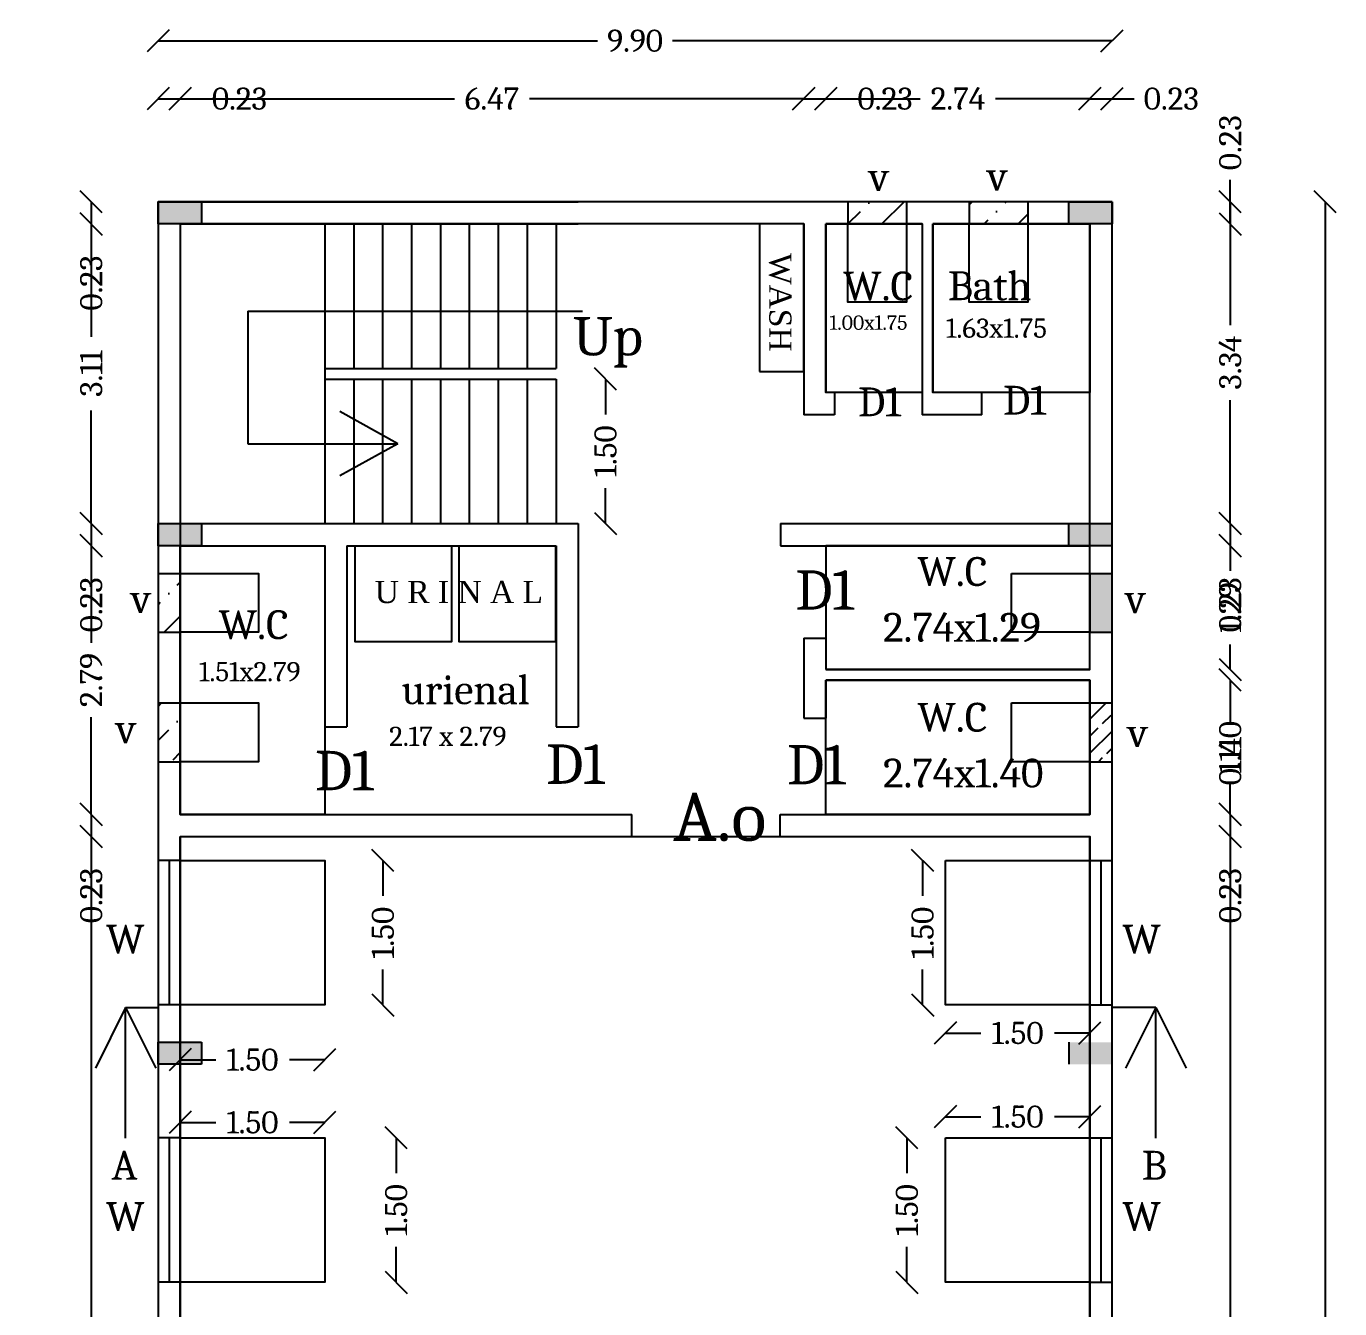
# Model space of a CAD drawing. Header units: metres. Extents: x 54 to 230, y 9 to 104.
# Drawn here: x 103.3 to 116.93, y 55.53 to 68.85 of the extents above; entities that cross this region are included whole.
import ezdxf

# ---------------------------------------------------------------- set-up
doc = ezdxf.new("R2010")
doc.units = ezdxf.units.M
doc.header["$MEASUREMENT"] = 0
for name, color, linetype in [('BLK_1_FLR_1_ROOM_2_LIGHT_VENTILATION_10', 2, 'Continuous'), ('BLK_1_FLR_1_ROOM_2_LIGHT_VENTILATION_19', 2, 'Continuous'), ('BLK_1_FLR_1_ROOM_2_LIGHT_VENTILATION_20', 2, 'Continuous'), ('BLK_1_FLR_1_ROOM_2_LIGHT_VENTILATION_9', 2, 'Continuous'), ('BLK_1_FLR_2_ EXIT_WIDTH_ STAIR', 7, 'Continuous'), ('BLK_1_FLR_2_BATH', 3, 'Continuous'), ('BLK_1_FLR_2_BLT_UP_AREA', 18, 'Continuous'), ('BLK_1_FLR_2_REGULAR_ROOM', 7, 'Continuous'), ('BLK_1_FLR_2_URINAL', 235, 'Continuous'), ('BLK_1_FLR_2_WASH', 55, 'Continuous'), ('BLK_1_FLR_2_WATER_CLOSET', 1, 'Continuous'), ('TOILET_VENTILATION', 6, 'Continuous')]:
    doc.layers.add(name, color=color, linetype=linetype)
doc.styles.add('ANAND', font='times.ttf')
doc.styles.get("Standard").update_dxf_attribs({"font": 'Cambria.ttf'})
doc.dimstyles.get("Standard").update_dxf_attribs({"dimtxt": 0.23, "dimasz": 0.23, "dimexe": 0.18, "dimexo": 0.0625, "dimgap": 0.09, "dimtad": 0, "dimzin": 0, "dimdsep": 46, "dimtxsty": 'Standard', "dimblk": 'OBLIQUE', "dimcen": 0.09, "dimse1": 1, "dimse2": 1, "dimadec": 0, "dimazin": 0, "dimtfac": 1, "dimtofl": 0, "dimtmove": 0, "dimatfit": 3, "dimldrblk": 'OBLIQUE', "dimfxl": 0, "dimtolj": 1, "dimtzin": 0, "dimarcsym": 0})
pattern_1 = [(45, (16.27238, -3e-14), (-0.1767767, 0.1767767), []), (45, (16.44916, -3e-14), (-0.1767767, 0.1767767), [0.125, -0.0625])]

# ---------------------------------------------------------------- blocks, each defined once
blk = doc.blocks.new('_Oblique')
at = {"color": 0, "linetype": 'ByBlock', "lineweight": -2}
blk.add_line((-0.5, -0.5), (0.5, 0.5), dxfattribs=at)
blk = doc.blocks.new('*D189')
at = {"color": 0, "lineweight": -2, "ltscale": 0.25}
for p, q in [((104.671, 68.095), (104.901, 68.095)), ((104.901, 68.095), (105.131, 68.095))]:
    blk.add_line(p, q, dxfattribs=at)
at = {"color": 0, "lineweight": -2, "ltscale": 0.25, "xscale": 0.23, "yscale": 0.23, "zscale": 0.23, "rotation": 180}
blk.add_blockref('_Oblique', (104.671, 68.095), dxfattribs=at)
at = {"color": 0, "lineweight": -2, "ltscale": 0.25, "xscale": 0.23, "yscale": 0.23, "zscale": 0.23}
blk.add_blockref('_Oblique', (104.901, 68.095), dxfattribs=at)
at = {"color": 0, "lineweight": 25, "ltscale": 0.25, "insert": (105.515, 68.095), "char_height": 0.23, "attachment_point": 5}
blk.add_mtext('\\A1;0.23', dxfattribs=at)
blk = doc.blocks.new('*D190')
at = {"color": 0, "lineweight": -2, "ltscale": 0.25}
for p, q in [((104.901, 68.095), (107.748, 68.095)), ((111.371, 68.095), (108.525, 68.095))]:
    blk.add_line(p, q, dxfattribs=at)
at = {"color": 0, "lineweight": -2, "ltscale": 0.25, "xscale": 0.23, "yscale": 0.23, "zscale": 0.23, "rotation": 180}
blk.add_blockref('_Oblique', (104.901, 68.095), dxfattribs=at)
at = {"color": 0, "lineweight": -2, "ltscale": 0.25, "xscale": 0.23, "yscale": 0.23, "zscale": 0.23}
blk.add_blockref('_Oblique', (111.371, 68.095), dxfattribs=at)
at = {"color": 0, "lineweight": 25, "ltscale": 0.25, "insert": (108.136, 68.095), "char_height": 0.23, "attachment_point": 5}
blk.add_mtext('\\A1;6.47', dxfattribs=at)
blk = doc.blocks.new('*D191')
at = {"color": 0, "lineweight": -2, "ltscale": 0.25}
for p, q in [((111.371, 68.095), (111.601, 68.095)), ((111.601, 68.095), (111.831, 68.095))]:
    blk.add_line(p, q, dxfattribs=at)
at = {"color": 0, "lineweight": -2, "ltscale": 0.25, "xscale": 0.23, "yscale": 0.23, "zscale": 0.23, "rotation": 180}
blk.add_blockref('_Oblique', (111.371, 68.095), dxfattribs=at)
at = {"color": 0, "lineweight": -2, "ltscale": 0.25, "xscale": 0.23, "yscale": 0.23, "zscale": 0.23}
blk.add_blockref('_Oblique', (111.601, 68.095), dxfattribs=at)
at = {"color": 0, "lineweight": 25, "ltscale": 0.25, "insert": (112.215, 68.095), "char_height": 0.23, "attachment_point": 5}
blk.add_mtext('\\A1;0.23', dxfattribs=at)
blk = doc.blocks.new('*D192')
at = {"color": 0, "lineweight": -2, "ltscale": 0.25}
for p, q in [((111.601, 68.095), (112.58, 68.095)), ((114.341, 68.095), (113.362, 68.095))]:
    blk.add_line(p, q, dxfattribs=at)
at = {"color": 0, "lineweight": -2, "ltscale": 0.25, "xscale": 0.23, "yscale": 0.23, "zscale": 0.23, "rotation": 180}
blk.add_blockref('_Oblique', (111.601, 68.095), dxfattribs=at)
at = {"color": 0, "lineweight": -2, "ltscale": 0.25, "xscale": 0.23, "yscale": 0.23, "zscale": 0.23}
blk.add_blockref('_Oblique', (114.341, 68.095), dxfattribs=at)
at = {"color": 0, "lineweight": 25, "ltscale": 0.25, "insert": (112.971, 68.095), "char_height": 0.23, "attachment_point": 5}
blk.add_mtext('\\A1;2.74', dxfattribs=at)
blk = doc.blocks.new('*D193')
at = {"color": 0, "lineweight": -2, "ltscale": 0.25}
for p, q in [((114.341, 68.095), (114.571, 68.095)), ((114.571, 68.095), (114.801, 68.095))]:
    blk.add_line(p, q, dxfattribs=at)
at = {"color": 0, "lineweight": -2, "ltscale": 0.25, "xscale": 0.23, "yscale": 0.23, "zscale": 0.23, "rotation": 180}
blk.add_blockref('_Oblique', (114.341, 68.095), dxfattribs=at)
at = {"color": 0, "lineweight": -2, "ltscale": 0.25, "xscale": 0.23, "yscale": 0.23, "zscale": 0.23}
blk.add_blockref('_Oblique', (114.571, 68.095), dxfattribs=at)
at = {"color": 0, "lineweight": 25, "ltscale": 0.25, "insert": (115.185, 68.095), "char_height": 0.23, "attachment_point": 5}
blk.add_mtext('\\A1;0.23', dxfattribs=at)
blk = doc.blocks.new('*D194')
at = {"color": 0, "lineweight": -2, "ltscale": 0.25}
for p, q in [((104.671, 68.696), (109.232, 68.696)), ((114.571, 68.696), (110.011, 68.696))]:
    blk.add_line(p, q, dxfattribs=at)
at = {"color": 0, "lineweight": -2, "ltscale": 0.25, "xscale": 0.23, "yscale": 0.23, "zscale": 0.23, "rotation": 180}
blk.add_blockref('_Oblique', (104.671, 68.696), dxfattribs=at)
at = {"color": 0, "lineweight": -2, "ltscale": 0.25, "xscale": 0.23, "yscale": 0.23, "zscale": 0.23}
blk.add_blockref('_Oblique', (114.571, 68.696), dxfattribs=at)
at = {"color": 0, "lineweight": 25, "ltscale": 0.25, "insert": (109.621, 68.696), "char_height": 0.23, "attachment_point": 5}
blk.add_mtext('\\A1;9.90', dxfattribs=at)
blk = doc.blocks.new('*D18')
at = {"color": 0, "lineweight": -2, "ltscale": 0.25}
for p, q in [((103.977, 67.024), (103.977, 66.794)), ((103.977, 66.794), (103.977, 66.564))]:
    blk.add_line(p, q, dxfattribs=at)
at = {"color": 0, "lineweight": -2, "ltscale": 0.25, "xscale": 0.23, "yscale": 0.23, "zscale": 0.23}
for p, rotation in [((103.977, 67.024), 90), ((103.977, 66.794), 270)]:
    blk.add_blockref('_Oblique', p, dxfattribs=dict(at, rotation=rotation))
at = {"color": 0, "lineweight": 25, "ltscale": 0.25, "insert": (103.977, 66.18), "char_height": 0.23, "attachment_point": 5, "rotation": 90}
blk.add_mtext('\\A1;0.23', dxfattribs=at)
blk = doc.blocks.new('*D195')
at = {"color": 0, "lineweight": -2, "ltscale": 0.25}
for p, q in [((103.977, 66.794), (103.977, 65.622)), ((103.977, 63.684), (103.977, 64.856))]:
    blk.add_line(p, q, dxfattribs=at)
at = {"color": 0, "lineweight": -2, "ltscale": 0.25, "xscale": 0.23, "yscale": 0.23, "zscale": 0.23}
for p, rotation in [((103.977, 66.794), 90), ((103.977, 63.684), 270)]:
    blk.add_blockref('_Oblique', p, dxfattribs=dict(at, rotation=rotation))
at = {"color": 0, "lineweight": 25, "ltscale": 0.25, "insert": (103.977, 65.239), "char_height": 0.23, "attachment_point": 5, "rotation": 90}
blk.add_mtext('\\A1;3.11', dxfattribs=at)
blk = doc.blocks.new('*D196')
at = {"color": 0, "lineweight": -2, "ltscale": 0.25}
for p, q in [((103.977, 63.684), (103.977, 63.454)), ((103.977, 63.454), (103.977, 63.224))]:
    blk.add_line(p, q, dxfattribs=at)
at = {"color": 0, "lineweight": -2, "ltscale": 0.25, "xscale": 0.23, "yscale": 0.23, "zscale": 0.23}
for p, rotation in [((103.977, 63.684), 90), ((103.977, 63.454), 270)]:
    blk.add_blockref('_Oblique', p, dxfattribs=dict(at, rotation=rotation))
at = {"color": 0, "lineweight": 25, "ltscale": 0.25, "insert": (103.977, 62.84), "char_height": 0.23, "attachment_point": 5, "rotation": 90}
blk.add_mtext('\\A1;0.23', dxfattribs=at)
blk = doc.blocks.new('*D197')
at = {"color": 0, "lineweight": -2, "ltscale": 0.25}
for p, q in [((103.977, 63.454), (103.977, 62.446)), ((103.977, 60.664), (103.977, 61.672))]:
    blk.add_line(p, q, dxfattribs=at)
at = {"color": 0, "lineweight": -2, "ltscale": 0.25, "xscale": 0.23, "yscale": 0.23, "zscale": 0.23}
for p, rotation in [((103.977, 63.454), 90), ((103.977, 60.664), 270)]:
    blk.add_blockref('_Oblique', p, dxfattribs=dict(at, rotation=rotation))
at = {"color": 0, "lineweight": 25, "ltscale": 0.25, "insert": (103.977, 62.059), "char_height": 0.23, "attachment_point": 5, "rotation": 90}
blk.add_mtext('\\A1;2.79', dxfattribs=at)
blk = doc.blocks.new('*D198')
at = {"color": 0, "lineweight": -2, "ltscale": 0.25}
for p, q in [((103.977, 60.664), (103.977, 60.434)), ((103.977, 60.434), (103.977, 60.204))]:
    blk.add_line(p, q, dxfattribs=at)
at = {"color": 0, "lineweight": -2, "ltscale": 0.25, "xscale": 0.23, "yscale": 0.23, "zscale": 0.23}
for p, rotation in [((103.977, 60.664), 90), ((103.977, 60.434), 270)]:
    blk.add_blockref('_Oblique', p, dxfattribs=dict(at, rotation=rotation))
at = {"color": 0, "lineweight": 25, "ltscale": 0.25, "insert": (103.977, 59.82), "char_height": 0.23, "attachment_point": 5, "rotation": 90}
blk.add_mtext('\\A1;0.23', dxfattribs=at)
blk = doc.blocks.new('*D199')
at = {"color": 0, "lineweight": -2, "ltscale": 0.25}
for p, q in [((103.977, 60.434), (103.977, 47.55)), ((103.977, 33.694), (103.977, 46.578))]:
    blk.add_line(p, q, dxfattribs=at)
at = {"color": 0, "lineweight": -2, "ltscale": 0.25, "xscale": 0.23, "yscale": 0.23, "zscale": 0.23}
for p, rotation in [((103.977, 60.434), 90), ((103.977, 33.694), 270)]:
    blk.add_blockref('_Oblique', p, dxfattribs=dict(at, rotation=rotation))
at = {"color": 0, "lineweight": 25, "ltscale": 0.25, "insert": (103.977, 47.064), "char_height": 0.23, "attachment_point": 5, "rotation": 90}
blk.add_mtext('\\A1;26.74', dxfattribs=at)
blk = doc.blocks.new('*D19')
at = {"color": 0, "lineweight": -2, "ltscale": 0.25}
for p, q in [((103.034, 67.024), (103.034, 49.054)), ((103.034, 30.124), (103.034, 48.094))]:
    blk.add_line(p, q, dxfattribs=at)
at = {"color": 0, "lineweight": -2, "ltscale": 0.25, "xscale": 0.23, "yscale": 0.23, "zscale": 0.23}
for p, rotation in [((103.034, 67.024), 90), ((103.034, 30.124), 270)]:
    blk.add_blockref('_Oblique', p, dxfattribs=dict(at, rotation=rotation))
at = {"color": 0, "lineweight": 25, "ltscale": 0.25, "insert": (103.034, 48.574), "char_height": 0.23, "attachment_point": 5, "rotation": 90}
blk.add_mtext('\\A1;36.90', dxfattribs=at)
blk = doc.blocks.new('*D203')
at = {"color": 0, "lineweight": -2, "ltscale": 0.25}
for p, q in [((115.797, 67.024), (115.797, 67.254)), ((115.797, 66.794), (115.797, 67.024))]:
    blk.add_line(p, q, dxfattribs=at)
at = {"color": 0, "lineweight": -2, "ltscale": 0.25, "xscale": 0.23, "yscale": 0.23, "zscale": 0.23}
for p, rotation in [((115.797, 67.024), 90), ((115.797, 66.794), 270)]:
    blk.add_blockref('_Oblique', p, dxfattribs=dict(at, rotation=rotation))
at = {"color": 0, "lineweight": 25, "ltscale": 0.25, "insert": (115.797, 67.638), "char_height": 0.23, "attachment_point": 5, "rotation": 90}
blk.add_mtext('\\A1;0.23', dxfattribs=at)
blk = doc.blocks.new('*D204')
at = {"color": 0, "lineweight": -2, "ltscale": 0.25}
for p, q in [((115.797, 67.024), (115.797, 65.744)), ((115.797, 63.684), (115.797, 64.964))]:
    blk.add_line(p, q, dxfattribs=at)
at = {"color": 0, "lineweight": -2, "ltscale": 0.25, "xscale": 0.23, "yscale": 0.23, "zscale": 0.23}
for p, rotation in [((115.797, 67.024), 90), ((115.797, 63.684), 270)]:
    blk.add_blockref('_Oblique', p, dxfattribs=dict(at, rotation=rotation))
at = {"color": 0, "lineweight": 25, "ltscale": 0.25, "insert": (115.797, 65.354), "char_height": 0.23, "attachment_point": 5, "rotation": 90}
blk.add_mtext('\\A1;3.34', dxfattribs=at)
blk = doc.blocks.new('*D205')
at = {"color": 0, "lineweight": -2, "ltscale": 0.25}
for p, q in [((115.797, 63.684), (115.797, 63.454)), ((115.797, 63.454), (115.797, 63.224))]:
    blk.add_line(p, q, dxfattribs=at)
at = {"color": 0, "lineweight": -2, "ltscale": 0.25, "xscale": 0.23, "yscale": 0.23, "zscale": 0.23}
for p, rotation in [((115.797, 63.684), 90), ((115.797, 63.454), 270)]:
    blk.add_blockref('_Oblique', p, dxfattribs=dict(at, rotation=rotation))
at = {"color": 0, "lineweight": 25, "ltscale": 0.25, "insert": (115.797, 62.84), "char_height": 0.23, "attachment_point": 5, "rotation": 90}
blk.add_mtext('\\A1;0.23', dxfattribs=at)
blk = doc.blocks.new('*D206')
at = {"color": 0, "lineweight": -2, "ltscale": 0.25}
for p, q in [((115.797, 63.454), (115.797, 63.194)), ((115.797, 62.169), (115.797, 62.429))]:
    blk.add_line(p, q, dxfattribs=at)
at = {"color": 0, "lineweight": -2, "ltscale": 0.25, "xscale": 0.23, "yscale": 0.23, "zscale": 0.23}
for p, rotation in [((115.797, 63.454), 90), ((115.797, 62.169), 270)]:
    blk.add_blockref('_Oblique', p, dxfattribs=dict(at, rotation=rotation))
at = {"color": 0, "lineweight": 25, "ltscale": 0.25, "insert": (115.797, 62.812), "char_height": 0.23, "attachment_point": 5, "rotation": 90}
blk.add_mtext('\\A1;1.29', dxfattribs=at)
blk = doc.blocks.new('*D207')
at = {"color": 0, "lineweight": -2, "ltscale": 0.25}
for p, q in [((115.797, 62.169), (115.797, 62.399)), ((115.797, 62.059), (115.797, 61.599))]:
    blk.add_line(p, q, dxfattribs=at)
at = {"color": 0, "lineweight": -2, "ltscale": 0.25, "xscale": 0.23, "yscale": 0.23, "zscale": 0.23}
for p, rotation in [((115.797, 62.169), 270), ((115.797, 62.059), 90)]:
    blk.add_blockref('_Oblique', p, dxfattribs=dict(at, rotation=rotation))
at = {"color": 0, "lineweight": 25, "ltscale": 0.25, "insert": (115.797, 61.215), "char_height": 0.23, "attachment_point": 5, "rotation": 90}
blk.add_mtext('\\A1;0.11', dxfattribs=at)
blk = doc.blocks.new('*D208')
at = {"color": 0, "lineweight": -2, "ltscale": 0.25}
for p, q in [((115.797, 62.059), (115.797, 61.744)), ((115.797, 60.664), (115.797, 60.979))]:
    blk.add_line(p, q, dxfattribs=at)
at = {"color": 0, "lineweight": -2, "ltscale": 0.25, "xscale": 0.23, "yscale": 0.23, "zscale": 0.23}
for p, rotation in [((115.797, 62.059), 90), ((115.797, 60.664), 270)]:
    blk.add_blockref('_Oblique', p, dxfattribs=dict(at, rotation=rotation))
at = {"color": 0, "lineweight": 25, "ltscale": 0.25, "insert": (115.797, 61.362), "char_height": 0.23, "attachment_point": 5, "rotation": 90}
blk.add_mtext('\\A1;1.40', dxfattribs=at)
blk = doc.blocks.new('*D209')
at = {"color": 0, "lineweight": -2, "ltscale": 0.25}
for p, q in [((115.797, 60.664), (115.797, 60.434)), ((115.797, 60.434), (115.797, 60.204))]:
    blk.add_line(p, q, dxfattribs=at)
at = {"color": 0, "lineweight": -2, "ltscale": 0.25, "xscale": 0.23, "yscale": 0.23, "zscale": 0.23}
for p, rotation in [((115.797, 60.664), 90), ((115.797, 60.434), 270)]:
    blk.add_blockref('_Oblique', p, dxfattribs=dict(at, rotation=rotation))
at = {"color": 0, "lineweight": 25, "ltscale": 0.25, "insert": (115.797, 59.82), "char_height": 0.23, "attachment_point": 5, "rotation": 90}
blk.add_mtext('\\A1;0.23', dxfattribs=at)
blk = doc.blocks.new('*D210')
at = {"color": 0, "lineweight": -2, "ltscale": 0.25}
for p, q in [((115.797, 60.434), (115.797, 47.55)), ((115.797, 33.694), (115.797, 46.578))]:
    blk.add_line(p, q, dxfattribs=at)
at = {"color": 0, "lineweight": -2, "ltscale": 0.25, "xscale": 0.23, "yscale": 0.23, "zscale": 0.23}
for p, rotation in [((115.797, 60.434), 90), ((115.797, 33.694), 270)]:
    blk.add_blockref('_Oblique', p, dxfattribs=dict(at, rotation=rotation))
at = {"color": 0, "lineweight": 25, "ltscale": 0.25, "insert": (115.797, 47.064), "char_height": 0.23, "attachment_point": 5, "rotation": 90}
blk.add_mtext('\\A1;26.74', dxfattribs=at)
blk = doc.blocks.new('*D20')
at = {"color": 0, "lineweight": -2, "ltscale": 0.25}
for p, q in [((116.783, 67.024), (116.783, 49.054)), ((116.783, 30.124), (116.783, 48.094))]:
    blk.add_line(p, q, dxfattribs=at)
at = {"color": 0, "lineweight": -2, "ltscale": 0.25, "xscale": 0.23, "yscale": 0.23, "zscale": 0.23}
for p, rotation in [((116.783, 67.024), 90), ((116.783, 30.124), 270)]:
    blk.add_blockref('_Oblique', p, dxfattribs=dict(at, rotation=rotation))
at = {"color": 0, "lineweight": 25, "ltscale": 0.25, "insert": (116.783, 48.574), "char_height": 0.23, "attachment_point": 5, "rotation": 90}
blk.add_mtext('\\A1;36.90', dxfattribs=at)
blk = doc.blocks.new('*D130')
at = {"layer": 'BLK_1_FLR_1_ROOM_2_LIGHT_VENTILATION_9', "color": 0, "lineweight": -2, "ltscale": 0.25}
for p, q in [((104.901, 57.466), (105.269, 57.466)), ((106.401, 57.466), (106.034, 57.466))]:
    blk.add_line(p, q, dxfattribs=at)
at = {"layer": 'BLK_1_FLR_1_ROOM_2_LIGHT_VENTILATION_9', "color": 0, "lineweight": -2, "ltscale": 0.25, "xscale": 0.23, "yscale": 0.23, "zscale": 0.23, "rotation": 180}
blk.add_blockref('_Oblique', (104.901, 57.466), dxfattribs=at)
at = {"layer": 'BLK_1_FLR_1_ROOM_2_LIGHT_VENTILATION_9', "color": 0, "lineweight": -2, "ltscale": 0.25, "xscale": 0.23, "yscale": 0.23, "zscale": 0.23}
blk.add_blockref('_Oblique', (106.401, 57.466), dxfattribs=at)
at = {"layer": 'BLK_1_FLR_1_ROOM_2_LIGHT_VENTILATION_9', "color": 0, "lineweight": 25, "ltscale": 0.25, "insert": (105.651, 57.466), "char_height": 0.23, "attachment_point": 5}
blk.add_mtext('\\A1;1.50', dxfattribs=at)
blk = doc.blocks.new('*D131')
at = {"layer": 'BLK_1_FLR_1_ROOM_2_LIGHT_VENTILATION_9', "color": 0, "lineweight": -2, "ltscale": 0.25}
for p, q in [((107.142, 57.306), (107.142, 56.939)), ((107.142, 55.806), (107.142, 56.173))]:
    blk.add_line(p, q, dxfattribs=at)
at = {"layer": 'BLK_1_FLR_1_ROOM_2_LIGHT_VENTILATION_9', "color": 0, "lineweight": -2, "ltscale": 0.25, "xscale": 0.23, "yscale": 0.23, "zscale": 0.23}
for p, rotation in [((107.142, 57.306), 90), ((107.142, 55.806), 270)]:
    blk.add_blockref('_Oblique', p, dxfattribs=dict(at, rotation=rotation))
at = {"layer": 'BLK_1_FLR_1_ROOM_2_LIGHT_VENTILATION_9', "color": 0, "lineweight": 25, "ltscale": 0.25, "insert": (107.142, 56.556), "char_height": 0.23, "attachment_point": 5, "rotation": 90}
blk.add_mtext('\\A1;1.50', dxfattribs=at)
blk = doc.blocks.new('*D132')
at = {"layer": 'BLK_1_FLR_1_ROOM_2_LIGHT_VENTILATION_10', "color": 0, "lineweight": -2, "ltscale": 0.25}
for p, q in [((107.004, 60.185), (107.004, 59.818)), ((107.004, 58.685), (107.004, 59.053))]:
    blk.add_line(p, q, dxfattribs=at)
at = {"layer": 'BLK_1_FLR_1_ROOM_2_LIGHT_VENTILATION_10', "color": 0, "lineweight": -2, "ltscale": 0.25, "xscale": 0.23, "yscale": 0.23, "zscale": 0.23}
for p, rotation in [((107.004, 60.185), 90), ((107.004, 58.685), 270)]:
    blk.add_blockref('_Oblique', p, dxfattribs=dict(at, rotation=rotation))
at = {"layer": 'BLK_1_FLR_1_ROOM_2_LIGHT_VENTILATION_10', "color": 0, "lineweight": 25, "ltscale": 0.25, "insert": (107.004, 59.435), "char_height": 0.23, "attachment_point": 5, "rotation": 90}
blk.add_mtext('\\A1;1.50', dxfattribs=at)
blk = doc.blocks.new('*D133')
at = {"layer": 'BLK_1_FLR_1_ROOM_2_LIGHT_VENTILATION_10', "color": 0, "lineweight": -2, "ltscale": 0.25}
for p, q in [((104.901, 58.117), (105.269, 58.117)), ((106.401, 58.117), (106.034, 58.117))]:
    blk.add_line(p, q, dxfattribs=at)
at = {"layer": 'BLK_1_FLR_1_ROOM_2_LIGHT_VENTILATION_10', "color": 0, "lineweight": -2, "ltscale": 0.25, "xscale": 0.23, "yscale": 0.23, "zscale": 0.23, "rotation": 180}
blk.add_blockref('_Oblique', (104.901, 58.117), dxfattribs=at)
at = {"layer": 'BLK_1_FLR_1_ROOM_2_LIGHT_VENTILATION_10', "color": 0, "lineweight": -2, "ltscale": 0.25, "xscale": 0.23, "yscale": 0.23, "zscale": 0.23}
blk.add_blockref('_Oblique', (106.401, 58.117), dxfattribs=at)
at = {"layer": 'BLK_1_FLR_1_ROOM_2_LIGHT_VENTILATION_10', "color": 0, "lineweight": 25, "ltscale": 0.25, "insert": (105.651, 58.117), "char_height": 0.23, "attachment_point": 5}
blk.add_mtext('\\A1;1.50', dxfattribs=at)
blk = doc.blocks.new('*D134')
at = {"layer": 'BLK_1_FLR_1_ROOM_2_LIGHT_VENTILATION_20', "color": 0, "lineweight": -2, "ltscale": 0.25}
for p, q in [((112.841, 58.394), (113.209, 58.394)), ((114.341, 58.394), (113.974, 58.394))]:
    blk.add_line(p, q, dxfattribs=at)
at = {"layer": 'BLK_1_FLR_1_ROOM_2_LIGHT_VENTILATION_20', "color": 0, "lineweight": -2, "ltscale": 0.25, "xscale": 0.23, "yscale": 0.23, "zscale": 0.23, "rotation": 180}
blk.add_blockref('_Oblique', (112.841, 58.394), dxfattribs=at)
at = {"layer": 'BLK_1_FLR_1_ROOM_2_LIGHT_VENTILATION_20', "color": 0, "lineweight": -2, "ltscale": 0.25, "xscale": 0.23, "yscale": 0.23, "zscale": 0.23}
blk.add_blockref('_Oblique', (114.341, 58.394), dxfattribs=at)
at = {"layer": 'BLK_1_FLR_1_ROOM_2_LIGHT_VENTILATION_20', "color": 0, "lineweight": 25, "ltscale": 0.25, "insert": (113.591, 58.394), "char_height": 0.23, "attachment_point": 5}
blk.add_mtext('\\A1;1.50', dxfattribs=at)
blk = doc.blocks.new('*D135')
at = {"layer": 'BLK_1_FLR_1_ROOM_2_LIGHT_VENTILATION_20', "color": 0, "lineweight": -2, "ltscale": 0.25}
for p, q in [((112.605, 60.185), (112.605, 59.818)), ((112.605, 58.685), (112.605, 59.053))]:
    blk.add_line(p, q, dxfattribs=at)
at = {"layer": 'BLK_1_FLR_1_ROOM_2_LIGHT_VENTILATION_20', "color": 0, "lineweight": -2, "ltscale": 0.25, "xscale": 0.23, "yscale": 0.23, "zscale": 0.23}
for p, rotation in [((112.605, 60.185), 90), ((112.605, 58.685), 270)]:
    blk.add_blockref('_Oblique', p, dxfattribs=dict(at, rotation=rotation))
at = {"layer": 'BLK_1_FLR_1_ROOM_2_LIGHT_VENTILATION_20', "color": 0, "lineweight": 25, "ltscale": 0.25, "insert": (112.605, 59.435), "char_height": 0.23, "attachment_point": 5, "rotation": 90}
blk.add_mtext('\\A1;1.50', dxfattribs=at)
blk = doc.blocks.new('*D136')
at = {"layer": 'BLK_1_FLR_1_ROOM_2_LIGHT_VENTILATION_19', "color": 0, "lineweight": -2, "ltscale": 0.25}
for p, q in [((112.841, 57.525), (113.209, 57.525)), ((114.341, 57.525), (113.974, 57.525))]:
    blk.add_line(p, q, dxfattribs=at)
at = {"layer": 'BLK_1_FLR_1_ROOM_2_LIGHT_VENTILATION_19', "color": 0, "lineweight": -2, "ltscale": 0.25, "xscale": 0.23, "yscale": 0.23, "zscale": 0.23, "rotation": 180}
blk.add_blockref('_Oblique', (112.841, 57.525), dxfattribs=at)
at = {"layer": 'BLK_1_FLR_1_ROOM_2_LIGHT_VENTILATION_19', "color": 0, "lineweight": -2, "ltscale": 0.25, "xscale": 0.23, "yscale": 0.23, "zscale": 0.23}
blk.add_blockref('_Oblique', (114.341, 57.525), dxfattribs=at)
at = {"layer": 'BLK_1_FLR_1_ROOM_2_LIGHT_VENTILATION_19', "color": 0, "lineweight": 25, "ltscale": 0.25, "insert": (113.591, 57.525), "char_height": 0.23, "attachment_point": 5}
blk.add_mtext('\\A1;1.50', dxfattribs=at)
blk = doc.blocks.new('*D137')
at = {"layer": 'BLK_1_FLR_1_ROOM_2_LIGHT_VENTILATION_19', "color": 0, "lineweight": -2, "ltscale": 0.25}
for p, q in [((112.442, 57.306), (112.442, 56.939)), ((112.442, 55.806), (112.442, 56.173))]:
    blk.add_line(p, q, dxfattribs=at)
at = {"layer": 'BLK_1_FLR_1_ROOM_2_LIGHT_VENTILATION_19', "color": 0, "lineweight": -2, "ltscale": 0.25, "xscale": 0.23, "yscale": 0.23, "zscale": 0.23}
for p, rotation in [((112.442, 57.306), 90), ((112.442, 55.806), 270)]:
    blk.add_blockref('_Oblique', p, dxfattribs=dict(at, rotation=rotation))
at = {"layer": 'BLK_1_FLR_1_ROOM_2_LIGHT_VENTILATION_19', "color": 0, "lineweight": 25, "ltscale": 0.25, "insert": (112.442, 56.556), "char_height": 0.23, "attachment_point": 5, "rotation": 90}
blk.add_mtext('\\A1;1.50', dxfattribs=at)
blk = doc.blocks.new('*D251')
at = {"layer": 'BLK_1_FLR_2_ EXIT_WIDTH_ STAIR', "color": 0, "lineweight": -2}
for p, q in [((109.314, 65.184), (109.314, 64.817)), ((109.314, 63.684), (109.314, 64.051))]:
    blk.add_line(p, q, dxfattribs=at)
at = {"layer": 'BLK_1_FLR_2_ EXIT_WIDTH_ STAIR', "color": 0, "lineweight": -2, "xscale": 0.23, "yscale": 0.23, "zscale": 0.23}
for p, rotation in [((109.314, 65.184), 90), ((109.314, 63.684), 270)]:
    blk.add_blockref('_Oblique', p, dxfattribs=dict(at, rotation=rotation))
at = {"layer": 'BLK_1_FLR_2_ EXIT_WIDTH_ STAIR', "color": 0, "insert": (109.314, 64.434), "char_height": 0.23, "attachment_point": 5, "rotation": 90}
blk.add_mtext('\\A1;1.50', dxfattribs=at)

msp = doc.modelspace()

# ---------------------------------------------------------------- hatches: boundary and pattern name
at = {"lineweight": 25, "ltscale": 0.25}
h = msp.add_hatch(color=0, dxfattribs=at)
h.dxf.hatch_style = 1
h.paths.add_polyline_path([(105.121, 66.794), (105.121, 67.024), (104.671, 67.024), (104.671, 66.794)])
h = msp.add_hatch(dxfattribs=at)
h.set_pattern_fill('ANSI36', color=0, scale=2)
h.set_pattern_definition([(45, (-794.77316, -77.19306), (0.13258252, 0.48613591), [0.625, -0.125, 0, -0.125])])
h.paths.add_polyline_path([(112.439, 66.794), (112.439, 67.024), (111.829, 67.024), (111.829, 66.794)])
h.paths.add_polyline_path([(113.698, 66.794), (113.698, 67.024), (113.088, 67.024), (113.088, 66.794)])
h = msp.add_hatch(color=0, dxfattribs=at)
h.dxf.hatch_style = 1
h.paths.add_polyline_path([(114.571, 66.794), (114.571, 67.024), (114.121, 67.024), (114.121, 66.794)])
h = msp.add_hatch()
h.set_pattern_fill('ANSI33', color=0)
h.set_pattern_definition(pattern_1)
h.paths.add_polyline_path([(114.571, 63.166), (114.341, 63.166), (114.341, 62.556), (114.571, 62.556)])
h.paths.add_polyline_path([(111.675, 33.063), (112.792, 33.063), (112.792, 33.415), (111.675, 33.415)], flags=9)
h.paths.add_polyline_path([(106.911, 62.802), (108.736, 62.802), (108.736, 63.155), (106.911, 63.155)], flags=9)
h.paths.add_polyline_path([(110.97, 66.55), (110.97, 65.433), (111.323, 65.433), (111.323, 66.55)], flags=9)
h.paths.add_polyline_path([(112.133, 32.58), (114.193, 32.58), (114.193, 32.988), (112.133, 32.988)], flags=9)
h.paths.add_polyline_path([(106.985, 61.43), (108.467, 61.43), (108.467, 61.734), (106.985, 61.734)], flags=9)
h.paths.add_polyline_path([(107.084, 61.833), (108.598, 61.833), (108.598, 62.305), (107.084, 62.305)], flags=9)
h.paths.add_polyline_path([(105.122, 61.998), (106.473, 61.998), (106.473, 62.302), (105.122, 62.302)], flags=9)
h.paths.add_polyline_path([(105.224, 62.404), (106.127, 62.404), (106.127, 62.859), (105.224, 62.859)], flags=9)
h.paths.add_polyline_path([(106.196, 60.812), (107.14, 60.812), (107.14, 61.427), (106.196, 61.427)], flags=9)
h.paths.add_polyline_path([(108.596, 60.878), (109.54, 60.878), (109.54, 61.493), (108.596, 61.493)], flags=9)
h.paths.add_polyline_path([(111.182, 62.686), (112.126, 62.686), (112.126, 63.301), (111.182, 63.301)], flags=9)
h.paths.add_polyline_path([(111.096, 60.873), (112.04, 60.873), (112.04, 61.488), (111.096, 61.488)], flags=9)
h.paths.add_polyline_path([(109.892, 60.257), (111.152, 60.257), (111.152, 61.015), (109.892, 61.015)], flags=9)
h.paths.add_polyline_path([(109.731, 33.688), (110.965, 33.688), (110.965, 34.447), (109.731, 34.447)], flags=9)
h.paths.add_polyline_path([(108.965, 31.84), (109.94, 31.84), (109.94, 32.619), (108.965, 32.619)], flags=9)
h.paths.add_polyline_path([(111.332, 31.069), (112.362, 31.069), (112.362, 31.662), (111.332, 31.662)], flags=9)
h.paths.add_polyline_path([(112.247, 30.948), (114.476, 30.948), (114.476, 31.419), (112.247, 31.419)], flags=9)
h.paths.add_polyline_path([(112.626, 31.351), (113.776, 31.351), (113.776, 32.139), (112.626, 32.139)], flags=9)
h.paths.add_polyline_path([(113.365, 64.739), (114.056, 64.739), (114.056, 65.189), (113.365, 65.189)], flags=9)
h.paths.add_polyline_path([(112.116, 65.342), (114.148, 65.342), (114.148, 65.814), (112.116, 65.814)], flags=9)
h.paths.add_polyline_path([(112.496, 65.945), (113.235, 65.945), (113.235, 66.268), (112.496, 66.268)], flags=9)
h.paths.add_polyline_path([(107.076, 48.377), (113.216, 48.377), (113.216, 49.388), (107.076, 49.388)], flags=9)
h.paths.add_polyline_path([(107.137, 47.567), (111.328, 47.567), (111.328, 48.353), (107.137, 48.353)], flags=9)
h = msp.add_hatch(color=0, dxfattribs=at)
h.dxf.hatch_style = 1
h.paths.add_polyline_path([(105.121, 63.454), (105.121, 63.684), (104.671, 63.684), (104.671, 63.454)])
h = msp.add_hatch(color=0, dxfattribs=at)
h.dxf.hatch_style = 1
h.paths.add_polyline_path([(105.121, 63.684), (104.671, 63.684), (104.671, 63.454), (105.121, 63.454)])
h = msp.add_hatch(color=0, dxfattribs=at)
h.dxf.hatch_style = 1
h.paths.add_polyline_path([(114.571, 63.684), (114.121, 63.684), (114.121, 63.454), (114.571, 63.454)])
h = msp.add_hatch(dxfattribs=at)
h.set_pattern_fill('ANSI36', color=0, scale=2)
h.set_pattern_definition([(45, (-1284.28516, -84.0786), (0.13258252, 0.48613591), [0.625, -0.125, 0, -0.125])])
h.paths.add_polyline_path([(104.901, 63.166), (104.671, 63.166), (104.671, 62.556), (104.901, 62.556), (104.901, 62.834)])
h.paths.add_polyline_path([(104.901, 61.821), (104.671, 61.821), (104.671, 61.211), (104.901, 61.211)])
h = msp.add_hatch()
h.set_pattern_fill('ANSI33', color=0)
h.set_pattern_definition(pattern_1)
h.paths.add_polyline_path([(114.571, 61.821), (114.341, 61.821), (114.341, 61.211), (114.571, 61.211)])
h = msp.add_hatch(color=0, dxfattribs=at)
h.dxf.hatch_style = 1
h.paths.add_polyline_path([(105.121, 58.069), (105.121, 58.299), (104.671, 58.299), (104.671, 58.069)])
h = msp.add_hatch(color=0, dxfattribs=at)
h.dxf.hatch_style = 1
h.paths.add_polyline_path([(114.121, 58.069), (114.121, 58.299), (114.571, 58.299), (114.571, 58.069)])

# ---------------------------------------------------------------- linework, layer by layer
at = {"color": 0, "lineweight": 25, "ltscale": 0.25}
for p, q in [((104.671, 67.024), (104.671, 30.124)), ((111.131, 67.024), (104.671, 67.024)), ((104.671, 67.024), (105.121, 67.024)), ((104.671, 66.794), (104.671, 67.024)), ((104.901, 67.024), (109.031, 67.024)), ((105.121, 67.024), (105.121, 66.794)), ((114.571, 67.024), (111.131, 67.024)), ((114.346, 67.024), (111.371, 67.024)), ((111.829, 67.024), (111.829, 66.794)), ((112.439, 67.024), (112.439, 66.794)), ((113.088, 67.024), (113.088, 66.794)), ((113.698, 67.024), (113.698, 66.794)), ((114.121, 67.024), (114.571, 67.024)), ((114.121, 66.794), (114.121, 67.024)), ((114.571, 30.124), (114.571, 67.024)), ((114.571, 67.024), (114.571, 66.794)), ((105.121, 66.794), (104.671, 66.794)), ((104.901, 66.794), (104.901, 65.044)), ((107.046, 66.794), (104.901, 66.794)), ((104.901, 66.794), (109.031, 66.794)), ((104.901, 66.794), (104.901, 63.684)), ((106.401, 66.794), (106.401, 63.684)), ((106.701, 66.794), (106.701, 65.294)), ((107.001, 66.794), (107.001, 65.294)), ((111.131, 66.794), (107.046, 66.794)), ((107.301, 66.794), (107.301, 65.294)), ((107.601, 66.794), (107.601, 65.294)), ((107.901, 66.794), (107.901, 65.294)), ((108.201, 66.794), (108.201, 65.294)), ((108.501, 66.794), (108.501, 65.294)), ((108.801, 66.794), (108.801, 65.294)), ((109.591, 66.794), (109.361, 66.794)), ((111.371, 66.794), (111.131, 66.794)), ((111.361, 66.794), (111.131, 66.794)), ((111.371, 66.794), (111.371, 64.814)), ((111.601, 66.794), (111.601, 65.044)), ((112.601, 66.794), (111.601, 66.794)), ((112.601, 66.794), (111.601, 66.794)), ((112.601, 66.794), (112.601, 64.814)), ((114.341, 66.794), (112.711, 66.794)), ((114.346, 66.794), (112.711, 66.794)), ((112.711, 66.794), (112.711, 65.044)), ((114.571, 66.794), (114.121, 66.794)), ((114.341, 62.169), (114.341, 66.794)), ((105.601, 65.888), (105.601, 64.513)), ((106.401, 65.294), (108.801, 65.294)), ((106.401, 65.184), (108.801, 65.184)), ((106.701, 65.184), (106.701, 63.684)), ((107.001, 65.184), (107.001, 63.684)), ((107.301, 65.184), (107.301, 63.684)), ((107.601, 65.184), (107.601, 63.684)), ((107.901, 65.184), (107.901, 63.684)), ((108.201, 65.184), (108.201, 63.684)), ((108.501, 65.184), (108.501, 63.684)), ((108.801, 65.184), (108.801, 63.684)), ((111.691, 65.044), (111.601, 65.044)), ((111.691, 65.044), (111.691, 64.814)), ((113.221, 65.044), (112.711, 65.044)), ((113.216, 65.044), (113.216, 64.814)), ((104.901, 64.814), (104.901, 62.834)), ((107.16, 64.513), (106.556, 64.848)), ((111.691, 64.814), (111.371, 64.814)), ((113.221, 64.814), (112.601, 64.814)), ((105.601, 64.513), (107.16, 64.513)), ((107.16, 64.513), (106.556, 64.178)), ((104.671, 63.684), (109.031, 63.684)), ((104.671, 63.684), (105.121, 63.684)), ((104.671, 63.454), (104.671, 63.684)), ((104.671, 63.684), (105.121, 63.684)), ((104.671, 63.454), (104.671, 63.684)), ((104.671, 63.684), (105.121, 63.684)), ((104.671, 63.454), (104.671, 63.684)), ((105.121, 63.684), (105.121, 63.454)), ((105.121, 63.684), (105.121, 63.454)), ((109.031, 63.684), (109.031, 61.574)), ((109.031, 63.684), (109.031, 63.454)), ((111.131, 63.684), (114.341, 63.684)), ((114.121, 63.684), (114.571, 63.684)), ((114.121, 63.454), (114.121, 63.684)), ((105.121, 63.454), (104.671, 63.454)), ((105.121, 63.454), (104.671, 63.454)), ((104.901, 63.454), (106.401, 63.454)), ((106.401, 63.454), (106.401, 61.574)), ((106.631, 63.454), (106.631, 61.574)), ((106.631, 63.454), (108.801, 63.454)), ((108.801, 63.454), (108.801, 61.574)), ((111.131, 63.454), (111.371, 63.454)), ((111.371, 63.454), (114.341, 63.454)), ((114.571, 63.454), (114.121, 63.454)), ((104.901, 62.834), (104.901, 60.664)), ((111.371, 62.493), (111.601, 62.493)), ((114.341, 60.664), (114.341, 62.059)), ((111.371, 61.664), (111.601, 61.664)), ((106.401, 61.574), (106.631, 61.574)), ((108.801, 61.574), (109.031, 61.574)), ((104.901, 60.664), (109.586, 60.664)), ((109.586, 60.434), (109.586, 60.664)), ((111.126, 60.664), (111.371, 60.664)), ((111.126, 60.434), (111.126, 60.664)), ((111.371, 60.664), (114.341, 60.664)), ((104.901, 60.434), (104.901, 34.784)), ((104.901, 60.434), (109.586, 60.434)), ((111.126, 60.434), (114.341, 60.434)), ((114.341, 34.784), (114.341, 60.434)), ((104.901, 60.185), (104.671, 60.185)), ((104.786, 60.185), (104.786, 58.685)), ((114.341, 60.185), (114.571, 60.185)), ((114.456, 60.185), (114.456, 58.685)), ((104.334, 58.659), (104.02, 58.028)), ((104.334, 57.303), (104.334, 58.659)), ((104.334, 58.659), (104.648, 58.028)), ((104.334, 58.659), (104.671, 58.659)), ((104.901, 58.685), (104.671, 58.685)), ((114.341, 58.685), (114.571, 58.685)), ((115.026, 58.659), (114.571, 58.659)), ((115.026, 58.659), (114.711, 58.028)), ((115.026, 57.303), (115.026, 58.659)), ((115.026, 58.659), (115.34, 58.028)), ((104.671, 58.299), (105.121, 58.299)), ((104.671, 58.069), (104.671, 58.299)), ((105.121, 58.299), (105.121, 58.069)), ((114.121, 58.299), (114.121, 58.069)), ((105.121, 58.069), (104.671, 58.069)), ((104.901, 57.306), (104.671, 57.306)), ((104.786, 57.306), (104.786, 55.806)), ((114.341, 57.306), (114.571, 57.306)), ((114.456, 57.306), (114.456, 55.806)), ((104.901, 55.806), (104.671, 55.806)), ((114.341, 55.806), (114.571, 55.806))]:
    msp.add_line(p, q, dxfattribs=at)
at = {"lineweight": 25, "ltscale": 0.25}
for p, q in [((105.601, 65.888), (109.076, 65.888)), ((111.131, 63.684), (111.131, 63.454)), ((104.671, 63.166), (104.901, 63.166)), ((104.671, 62.556), (104.901, 62.556)), ((111.371, 62.493), (111.371, 61.664)), ((111.601, 62.493), (111.601, 62.169)), ((114.341, 62.169), (111.601, 62.169)), ((111.601, 62.059), (111.601, 61.664)), ((114.341, 62.059), (111.601, 62.059)), ((104.671, 61.821), (104.901, 61.821)), ((104.671, 61.211), (104.901, 61.211))]:
    msp.add_line(p, q, dxfattribs=at)
at = {"color": 0}
for p, q in [((114.341, 63.166), (114.571, 63.166)), ((114.341, 62.556), (114.571, 62.556)), ((114.341, 61.821), (114.571, 61.821)), ((114.341, 61.211), (114.571, 61.211))]:
    msp.add_line(p, q, dxfattribs=at)
at = {"layer": 'BLK_1_FLR_1_ROOM_2_LIGHT_VENTILATION_10', "lineweight": 25, "ltscale": 0.25}
msp.add_lwpolyline([(104.901, 60.185), (106.401, 60.185), (106.401, 58.685), (104.901, 58.685)], close=True, dxfattribs=at)
at = {"layer": 'BLK_1_FLR_1_ROOM_2_LIGHT_VENTILATION_19', "lineweight": 25, "ltscale": 0.25}
msp.add_lwpolyline([(112.841, 57.306), (114.341, 57.306), (114.341, 55.806), (112.841, 55.806)], close=True, dxfattribs=at)
at = {"layer": 'BLK_1_FLR_1_ROOM_2_LIGHT_VENTILATION_20', "lineweight": 25, "ltscale": 0.25}
msp.add_lwpolyline([(112.841, 60.185), (114.341, 60.185), (114.341, 58.685), (112.841, 58.685)], close=True, dxfattribs=at)
at = {"layer": 'BLK_1_FLR_1_ROOM_2_LIGHT_VENTILATION_9', "lineweight": 25, "ltscale": 0.25}
msp.add_lwpolyline([(104.901, 57.306), (106.401, 57.306), (106.401, 55.806), (104.901, 55.806)], close=True, dxfattribs=at)
at = {"layer": 'BLK_1_FLR_2_BATH', "color": 3, "lineweight": 25, "ltscale": 0.25}
msp.add_lwpolyline([(112.711, 66.794), (114.341, 66.794), (114.341, 65.044), (112.711, 65.044)], close=True, dxfattribs=at)
at = {"layer": 'BLK_1_FLR_2_BLT_UP_AREA', "color": 18, "lineweight": 25, "ltscale": 0.25}
msp.add_lwpolyline([(114.571, 67.024), (104.671, 67.024), (104.671, 30.124), (114.571, 30.124), (114.571, 40.224)], close=True, dxfattribs=at)
at = {"layer": 'BLK_1_FLR_2_REGULAR_ROOM', "lineweight": 25, "ltscale": 0.25}
msp.add_lwpolyline([(104.901, 60.434), (114.341, 60.434), (114.341, 33.694), (104.901, 33.694)], close=True, dxfattribs=at)
at = {"layer": 'BLK_1_FLR_2_URINAL', "color": 235}
for points in [[(106.716, 63.454), (107.716, 63.454), (107.716, 62.454), (106.716, 62.454)], [(107.796, 63.454), (108.796, 63.454), (108.796, 62.454), (107.796, 62.454)]]:
    msp.add_lwpolyline(points, close=True, dxfattribs=at)
at = {"layer": 'BLK_1_FLR_2_WASH', "color": 55}
msp.add_lwpolyline([(110.911, 65.264), (111.371, 65.264), (111.371, 66.794), (110.911, 66.794)], close=True, dxfattribs=at)
at = {"layer": 'BLK_1_FLR_2_WATER_CLOSET', "color": 1, "lineweight": 25, "ltscale": 0.25}
for points in [[(111.601, 66.794), (112.601, 66.794), (112.601, 65.044), (111.601, 65.044)], [(104.901, 63.454), (106.401, 63.454), (106.401, 60.664), (104.901, 60.664)]]:
    msp.add_lwpolyline(points, close=True, dxfattribs=at)
at = {"layer": 'BLK_1_FLR_2_WATER_CLOSET', "color": 2, "lineweight": 25, "ltscale": 0.25}
for points in [[(111.601, 62.169), (114.341, 62.169), (114.341, 63.454), (111.601, 63.454)], [(111.601, 62.059), (114.341, 62.059), (114.341, 60.664), (111.601, 60.664)]]:
    msp.add_lwpolyline(points, close=True, dxfattribs=at)
at = {"layer": 'TOILET_VENTILATION', "color": 6}
for points in [[(111.829, 66.794), (112.439, 66.794), (112.439, 65.981), (111.829, 65.981)], [(113.088, 66.794), (113.698, 66.794), (113.698, 65.981), (113.088, 65.981)], [(104.901, 63.166), (105.714, 63.166), (105.714, 62.556), (104.901, 62.556)], [(113.529, 63.166), (114.341, 63.166), (114.341, 62.556), (113.529, 62.556)], [(104.901, 61.821), (105.714, 61.821), (105.714, 61.211), (104.901, 61.211)], [(113.529, 61.821), (114.341, 61.821), (114.341, 61.211), (113.529, 61.211)]]:
    msp.add_lwpolyline(points, close=True, dxfattribs=at)

# ---------------------------------------------------------------- texts
at = {"color": 0}
for s, height, p in [('v', 0.3, (112.047, 67.135)), ('v', 0.3, (113.276, 67.14)), ('W.C', 0.3, (111.779, 65.999)), ('Bath', 0.3, (112.867, 66.003)), ('1.00x1.75', 0.15, (111.638, 65.695)), ('Up', 0.4, (108.978, 65.429)), ('1.63x1.75', 0.2, (112.847, 65.613)), ('D1', 0.3, (111.935, 64.797)), ('D1', 0.3, (113.44, 64.814)), ('W.C', 0.3, (112.55, 63.035)), ('D1', 0.41, (111.284, 62.789)), ('v', 0.3, (104.389, 62.754)), ('v', 0.3, (114.71, 62.753)), ('W.C', 0.3, (105.299, 62.483)), ('2.74x1.29', 0.3, (112.194, 62.457)), ('1.51x2.79', 0.2, (105.095, 62.046)), ('urienal', 0.3, (107.196, 61.808)), ('W.C', 0.3, (112.55, 61.522)), ('v', 0.3, (104.234, 61.402)), ('2.17 x 2.79', 0.2, (107.069, 61.375)), ('v', 0.3, (114.733, 61.363)), ('D1', 0.41, (108.698, 60.981)), ('D1', 0.41, (111.198, 60.975)), ('D1', 0.41, (106.299, 60.914)), ('2.74x1.40', 0.3, (112.194, 60.944)), ('A.o', 0.5, (110.018, 60.389)), ('W', 0.3, (104.13, 59.218)), ('W', 0.3, (114.677, 59.218)), ('A', 0.3, (104.187, 56.871)), ('B', 0.3, (114.879, 56.871)), ('W', 0.3, (104.13, 56.338)), ('W', 0.3, (114.677, 56.338))]:
    msp.add_text(s, height=height, dxfattribs=at).set_placement(p)
at = {"style": 'ANAND'}
msp.add_text('WASH', height=0.23, rotation=270, dxfattribs=at).set_placement((111.014, 66.492))
msp.add_text('U R I N A L', height=0.23, dxfattribs=at).set_placement((106.919, 62.858))

# ---------------------------------------------------------------- dimensions: what is measured, and where the dimension line sits
at = {"lineweight": 25, "ltscale": 0.25}
for base, p1, p2, picture, middle in [((114.571, 68.696), (104.671, 67.024), (114.571, 67.024), '*D194', (109.621, 68.696)), ((104.901, 68.095), (104.671, 67.024), (104.901, 66.794), '*D189', (105.515, 68.095)), ((111.371, 68.095), (104.901, 66.794), (111.371, 66.794), '*D190', (108.136, 68.095)), ((111.601, 68.095), (111.371, 66.794), (111.601, 66.794), '*D191', (112.215, 68.095)), ((114.341, 68.095), (111.601, 66.794), (114.341, 66.794), '*D192', (112.971, 68.095)), ((114.571, 68.095), (114.341, 66.794), (114.571, 67.024), '*D193', (115.185, 68.095))]:
    dim = msp.add_linear_dim(base=base, p1=p1, p2=p2, dimstyle='Standard', dxfattribs=at)
    dim.commit()
    dim.dimension.update_dxf_attribs({"geometry": picture, "text_midpoint": middle})
for base, p1, p2, picture, middle in [((115.797, 67.024), (114.341, 66.794), (114.571, 67.024), '*D203', (115.797, 67.638)), ((103.034, 30.124), (104.671, 67.024), (104.671, 30.124), '*D19', (103.034, 48.574)), ((103.977, 66.794), (104.671, 67.024), (104.901, 66.794), '*D18', (103.977, 66.18)), ((115.797, 63.684), (114.571, 67.024), (114.571, 63.684), '*D204', (115.797, 65.354)), ((116.783, 30.124), (114.571, 67.024), (114.571, 30.124), '*D20', (116.783, 48.574)), ((103.977, 63.684), (104.901, 66.794), (104.901, 63.684), '*D195', (103.977, 65.239)), ((103.977, 63.454), (104.901, 63.684), (104.901, 63.454), '*D196', (103.977, 62.84)), ((115.797, 63.454), (114.571, 63.684), (114.571, 63.454), '*D205', (115.797, 62.84)), ((103.977, 60.664), (104.901, 63.454), (104.901, 60.664), '*D197', (103.977, 62.059)), ((115.797190046, 62.169032969), (114.571351592, 63.454032969), (114.341351592, 62.169032969), '*D206', (115.797190046, 62.811532969)), ((115.797, 62.059), (114.341, 62.169), (114.341, 62.059), '*D207', (115.797, 61.215)), ((115.797190046, 60.664032969), (114.341351592, 62.059032969), (114.341351592, 60.664032969), '*D208', (115.797190046, 61.361532969)), ((103.977, 60.434), (104.901, 60.664), (104.901, 60.434), '*D198', (103.977, 59.82)), ((115.797, 60.434), (114.341, 60.664), (114.341, 60.434), '*D209', (115.797, 59.82)), ((103.977, 33.694), (104.901, 60.434), (104.901, 33.694), '*D199', (103.977, 47.064)), ((115.797, 33.694), (114.341, 60.434), (114.341, 33.694), '*D210', (115.797, 47.064))]:
    dim = msp.add_linear_dim(base=base, p1=p1, p2=p2, angle=90, dimstyle='Standard', dxfattribs=at)
    dim.commit()
    dim.dimension.update_dxf_attribs({"geometry": picture, "text_midpoint": middle})
at = {"layer": 'BLK_1_FLR_1_ROOM_2_LIGHT_VENTILATION_10', "color": 232, "lineweight": 25, "ltscale": 0.25}
dim = msp.add_linear_dim(base=(107.004, 58.685), p1=(106.401, 60.185), p2=(106.401, 58.685), angle=90, dimstyle='Standard', dxfattribs=at)
dim.commit()
dim.dimension.update_dxf_attribs({"geometry": '*D132', "text_midpoint": (107.004, 59.435)})
dim = msp.add_linear_dim(base=(106.401, 58.117), p1=(104.901, 58.685), p2=(106.401, 58.685), dimstyle='Standard', dxfattribs=at)
dim.commit()
dim.dimension.update_dxf_attribs({"geometry": '*D133', "text_midpoint": (105.651, 58.117)})
at = {"layer": 'BLK_1_FLR_1_ROOM_2_LIGHT_VENTILATION_19', "color": 232, "lineweight": 25, "ltscale": 0.25}
dim = msp.add_linear_dim(base=(114.341, 57.525), p1=(112.841, 57.306), p2=(114.341, 57.306), dimstyle='Standard', dxfattribs=at)
dim.commit()
dim.dimension.update_dxf_attribs({"geometry": '*D136', "text_midpoint": (113.591, 57.525)})
dim = msp.add_linear_dim(base=(112.442, 55.806), p1=(112.841, 57.306), p2=(112.841, 55.806), angle=90, dimstyle='Standard', dxfattribs=at)
dim.commit()
dim.dimension.update_dxf_attribs({"geometry": '*D137', "text_midpoint": (112.442, 56.556)})
at = {"layer": 'BLK_1_FLR_1_ROOM_2_LIGHT_VENTILATION_20', "color": 232, "lineweight": 25, "ltscale": 0.25}
dim = msp.add_linear_dim(base=(112.605, 58.685), p1=(112.841, 60.185), p2=(112.841, 58.685), angle=90, dimstyle='Standard', dxfattribs=at)
dim.commit()
dim.dimension.update_dxf_attribs({"geometry": '*D135', "text_midpoint": (112.605, 59.435)})
dim = msp.add_linear_dim(base=(114.341, 58.394), p1=(112.841, 60.185), p2=(114.341, 60.185), dimstyle='Standard', dxfattribs=at)
dim.commit()
dim.dimension.update_dxf_attribs({"geometry": '*D134', "text_midpoint": (113.591, 58.394)})
at = {"layer": 'BLK_1_FLR_1_ROOM_2_LIGHT_VENTILATION_9', "color": 232, "lineweight": 25, "ltscale": 0.25}
dim = msp.add_linear_dim(base=(106.401, 57.466), p1=(104.901, 57.306), p2=(106.401, 57.306), dimstyle='Standard', dxfattribs=at)
dim.commit()
dim.dimension.update_dxf_attribs({"geometry": '*D130', "text_midpoint": (105.651, 57.466)})
dim = msp.add_linear_dim(base=(107.142, 55.806), p1=(106.401, 57.306), p2=(106.401, 55.806), angle=90, dimstyle='Standard', dxfattribs=at)
dim.commit()
dim.dimension.update_dxf_attribs({"geometry": '*D131', "text_midpoint": (107.142, 56.556)})
at = {"layer": 'BLK_1_FLR_2_ EXIT_WIDTH_ STAIR', "color": 1}
dim = msp.add_linear_dim(base=(109.314, 63.684), p1=(108.801, 65.184), p2=(108.801, 63.684), angle=90, dimstyle='Standard', override={"dimfxl": 3, "dimfxlon": 1, "dimarcsym": 1}, dxfattribs=at)
dim.commit()
dim.dimension.update_dxf_attribs({"geometry": '*D251', "text_midpoint": (109.314, 64.434)})

doc.saveas('drawing.dxf')
